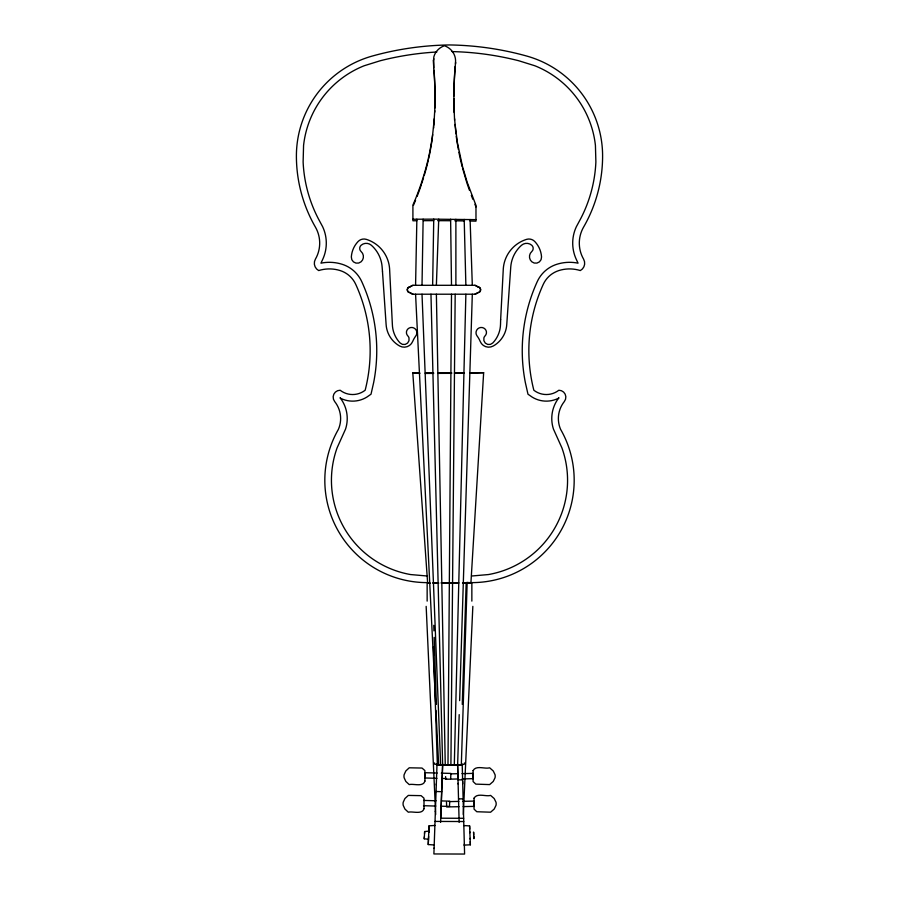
<?xml version="1.0" encoding="UTF-8"?>
<svg xmlns="http://www.w3.org/2000/svg" width="899" height="899" viewBox="0 0 899 899"><rect width="100%" height="100%" fill="white"/><g stroke="black" fill="none" stroke-linecap="round" stroke-linejoin="round"><path stroke-width="1.35" d="M451.5 294.209L447.983 765.049L450.905 765.06L455.186 294.209M434.959 101.34L434.723 112.184M422.013 285.298L423.137 219.187M432.633 285.298L433.745 219.142L475.976 219.648M415.574 285.298L416.866 219.221L433.745 219.142M434.071 664.844L437.375 765.06L461.311 765.06L467.154 582.619L471.851 582.619A102.329 102.329 0 0 0 560.594 429.34A27.273 27.273 0 0 1 564.336 401.527A6.945 6.945 0 0 0 558.852 390.245A20.351 20.351 0 0 1 533.849 390.245A159.55 159.55 0 0 1 543.266 284.342A25.588 25.588 0 0 1 558.852 270.565A35.702 35.702 0 0 1 580.316 270.565A8.271 8.271 0 0 0 583.586 259.137A32.094 32.094 0 0 1 583.586 227.11A142.548 142.548 0 0 0 602.6 155.977A103.733 103.733 0 0 0 526.724 56.053A303.075 303.075 0 0 0 449.5 44.95A303.075 303.075 0 0 0 372.276 56.053A103.733 103.733 0 0 0 296.4 155.977A142.548 142.548 0 0 0 315.414 227.11A32.094 32.094 0 0 1 315.414 259.137A8.271 8.271 0 0 0 318.684 270.565A35.702 35.702 0 0 1 340.148 270.565A25.588 25.588 0 0 1 355.734 284.342A159.55 159.55 0 0 1 365.151 390.245A20.351 20.351 0 0 1 340.148 390.245A6.945 6.945 0 0 0 334.664 401.527A27.273 27.273 0 0 1 338.406 429.34A102.329 102.329 0 0 0 427.149 582.619L427.149 601.116M434.858 108.105L434.981 98.497A399.763 382.963 3.1 0 0 434.037 70.324M465.873 294.209L454.298 765.06L457.625 765.083L457.996 779.849L462.625 779.871M457.625 765.083L459.198 714.638M459.636 700.624L472.312 294.209M436.296 785.007L437.026 763.757M435.374 811.64L436.341 783.782M441.96 783.984L442.645 763.948M440.982 811.831L441.982 783.299M436.375 285.298L438.734 219.165M434.093 848.353L435.386 811.089M434.105 848.015L433.891 853.949L464.592 854.05L464.334 844.094M440.611 822.349L440.993 811.28M424.744 776.657L424.912 772.702L437.217 773.039M434.206 844.97L428.239 844.554L428.609 836.475M428.823 831.789L428.845 831.126L424.643 831.541L424.249 838.801L428.486 839.239L429.093 825.81L434.891 825.462M429.093 825.81L428.801 832.216M450.669 778.703L450.893 773.421L441.319 773.151M428.845 831.204L428.801 832.137M428.475 839.385L428.239 844.554M434.723 110.678L433.857 125.377M424.362 836.8L424.249 838.801M424.53 833.542L424.643 831.541M469.75 372.737L483.651 372.68L469.739 373.276M462.547 582.968L470.919 582.912L483.651 372.68M455.175 66.436L454.86 70.425A399.19 382.783 9.1 0 0 453.916 94.586L453.916 100.126A397.527 381.895 14.9 0 0 454.164 112.251L454.186 112.532M434.296 118.668L432.093 139.929M433.61 128.152L433.745 126.68M470.919 582.912L466.772 582.406M432.677 134.603L432.093 138.435A70.167 2.012 -81.8 0 0 431.823 140.255L430.025 150.549A262.654 258.946 -5.7 0 1 424.171 174.192L421.721 182.014A264.755 262.789 -21.6 0 1 412.911 205.051L412.911 220.783L416.866 220.727M433.442 60.3L433.745 58.75M421.721 183.508L423.553 177.654M558.908 397.774L557.391 399.875A33.881 33.881 0 0 0 553.458 429.104L561.864 447.758A95.71 95.71 0 0 1 488.449 574.551L471.559 576.023M558.65 398.133L557.852 398.56A26.959 26.959 0 0 1 532.23 397.144L527.983 394.2L525.376 382.704A166.169 166.169 0 0 1 537.276 281.578A32.15 32.15 0 0 1 556.841 264.284A42.332 42.332 0 0 1 576.012 262.8L578.068 263.182L576.315 259.44A38.691 38.691 0 0 1 576.315 226.806L580.709 218.626A135.951 135.951 0 0 0 595.88 161.887L595.43 145.481A97.126 97.126 0 0 0 534.905 65.784L518.79 60.761A296.265 296.265 0 0 0 452.017 51.591M413.068 285.298L410.236 286.77A2.978 2.978 0 0 0 407.258 289.759L408.135 291.86L410.236 292.737A4.484 4.484 0 0 0 413.068 294.209L474.818 294.209L477.639 292.737A2.978 2.978 0 0 0 480.628 289.759L479.751 287.646L477.639 286.77A4.484 4.484 0 0 0 474.818 285.298L413.068 285.298A4.484 4.484 0 0 0 410.236 286.77L408.135 287.646L407.258 289.759A2.978 2.978 0 0 0 410.236 292.737L413.068 294.209M464.356 845.082L470.368 844.813L470.244 841.644M457.613 765.229L462.221 765.105L436.981 765.015L442.6 765.206M458.524 798.93L463.131 798.806M450.995 773.848L457.861 773.702M461.985 773.623L472.964 773.398L473.144 778.669L462.165 778.905M458.052 778.984L445.69 779.242L445.601 776.601M449.219 801.605L458.827 801.414M462.951 801.324L473.93 801.099L474.11 806.381L463.131 806.605M459.007 806.695L446.657 806.942L446.488 802.02M412.911 219.277L416.866 219.221M419.743 372.916L412.798 372.939L427.643 583.193L430.43 583.17M433.228 583.159L438.813 583.125M441.6 583.103L458.355 583.001M423.362 220.693L433.745 220.637M425.306 372.894L433.633 372.871M437.802 372.849L451.691 372.804M454.478 372.793L464.199 372.759M419.766 373.456L412.798 372.939M425.317 373.433L433.644 373.4M437.813 373.388L451.691 373.332M454.467 373.321L464.176 373.287M427.149 582.619L428.216 582.619M432.734 582.912L438.24 582.912M440.993 582.912L458.895 582.912M463.019 582.912L467.154 582.912M463.648 818.292L440.724 818.202L442.645 765.038L430.969 294.209M435.026 821.428L463.738 821.529M437.633 220.66L450.613 220.727M437.375 764.51L434.678 764.184L434.554 762.925M454.793 220.783L464.536 220.929M470.098 221.008L475.976 221.154L475.976 205.388L467.177 182.272L462.524 166.562L457.411 142.739L455.085 124.444M424.688 777.972L436.993 778.32M442.465 778.478L446.567 778.59M423.732 800.425L436.037 800.773M441.51 800.93L449.714 801.155L449.489 806.437L441.285 806.201M423.508 805.706L435.813 806.055M436.071 791.502L441.679 791.693M463.839 825.563L469.604 825.9L470.368 844.813M427.441 576.023L410.551 574.551A95.71 95.71 0 0 1 337.136 447.758L345.542 429.104A33.881 33.881 0 0 0 341.609 399.875L340.092 397.774M474.818 285.298L477.639 286.77A2.978 2.978 0 0 1 480.628 289.759L479.751 291.86L477.639 292.737A4.484 4.484 0 0 1 474.818 294.209M340.35 398.133L341.148 398.56A26.959 26.959 0 0 0 366.77 397.144L371.017 394.2L373.624 382.704A166.169 166.169 0 0 0 361.724 281.578A32.15 32.15 0 0 0 342.159 264.284A42.332 42.332 0 0 0 322.988 262.8L320.932 263.182L322.685 259.44A38.691 38.691 0 0 0 322.685 226.806L318.291 218.626A135.951 135.951 0 0 1 303.12 161.887L303.57 145.481A97.126 97.126 0 0 1 364.095 65.784L380.21 60.761A296.265 296.265 0 0 1 436.847 51.996M474.919 204.32L475.976 206.894M471.334 195.375L472.807 199.218M469.424 190.251L466.986 183.194M466.615 181.98L462.524 168.057M460.738 160.797L462.221 166.843M458.861 152.189L460.569 160.112M458.389 149.549L457.119 142.278M456.22 136.255L456.973 141.3M455.939 133.872L454.591 118.758M433.723 67.807L433.779 57.064A17.193 16.148 4.2 0 1 444.443 45.737A16.901 15.879 4.2 0 1 451.882 50.872L452.961 52.322A17.126 16.103 12.5 0 1 455.523 62.469L454.86 71.92A399.19 382.783 9.1 0 0 453.916 96.092M454.591 120.264L454.164 110.746A397.527 381.895 14.9 0 1 453.916 98.62M415.574 294.209L435.566 701.962M435.981 710.367L438.667 765.015M473.706 834.632C473.234 825.035 474.245 845.712 473.773 836.104M469.728 829.069L469.604 825.9M469.874 832.732L469.84 831.811M470.11 838.329L470.143 839.115M422.013 294.209L440.645 765.027M433.307 60.559L434.037 71.83A399.763 382.963 3.1 0 1 434.981 99.991M470.098 219.513L472.312 285.298M433.475 646.741L433.745 655.101M462.659 781.253L464.378 845.802M462.187 763.847L462.727 783.883M457.58 763.97L458.119 784.007M464.199 219.423L465.873 285.298M458.108 783.321L459.142 822.371M436.375 294.209L445.252 765.038M450.613 219.221L451.5 285.298M471.851 582.619L471.851 601.116M464.446 762.925L464.334 764.128L461.311 765.06M455.883 219.3L455.883 285.298M472.84 606.364A1630.516 5.518 -87.4 0 1 463.311 814.483M436.386 704.4A1643.158 2.023 88.1 0 1 434.172 637.38M433.959 630.884A1643.158 2.023 88.1 0 1 433.779 625.311M466.188 582.586A1643.057 1.967 -88.2 0 1 462.266 704.4M421.294 184.812A264.755 262.789 -21.6 0 1 417.091 196.409M415.574 200.23A264.755 262.789 -21.6 0 1 413.461 205.298M455.591 62.211A17.126 16.103 12.5 0 1 455.523 63.975M428.632 158.673A262.654 258.946 -5.7 0 0 430.025 152.055L431.823 141.761A70.167 2.012 -81.8 0 1 432.003 140.536M428.329 159.988A262.654 258.946 -5.7 0 1 424.171 175.687M435.689 814.483A1630.516 5.518 87.4 0 1 426.16 606.364M500.642 319.684L500.518 324.337A28.004 28.004 0 0 1 492.821 342.946A5.282 5.282 0 0 1 483.887 337.945A4.461 4.461 0 0 1 485.044 335.934A4.9 4.9 0 0 0 485.044 329.012A5.293 5.293 0 0 0 477.83 328.764A5.293 5.293 0 0 0 477.066 335.945A25.003 25.003 0 0 1 480.167 341.362A9.226 9.226 0 0 0 493.259 346.003A26.509 26.509 0 0 0 506.766 324.472L510.767 266.823A32.072 32.072 0 0 1 521.532 245.258A7.743 7.743 0 0 1 531.77 245.258A4.18 4.18 0 0 1 531.77 251.54A6.821 6.821 0 0 0 531.77 261.766A5.9 5.9 0 0 0 541.546 256.968A24.745 24.745 0 0 0 534.804 241.539A8.113 8.113 0 0 0 526.499 239.381A33.229 33.229 0 0 0 503.305 268.599L500.642 319.684M424.935 781.085C423.137 787.389 413.248 783.389 409.236 784.591L405.831 781.456L404.134 777.759A7.934 7.934 0 0 1 404.134 774.646L405.831 770.949L409.236 767.802L422.002 768.049L424.89 770.567L424.935 781.085M424.025 808.684C422.215 814.988 412.338 810.988 408.326 812.202L404.921 809.055L403.224 805.358A7.934 7.934 0 0 1 403.213 802.245L404.921 798.548L408.326 795.413L421.08 795.649L423.98 798.166L424.025 808.684M473.099 770.567L473.099 781.546L475.829 784.13L489.64 784.591L493.236 781.456L495.034 777.759A7.518 7.518 0 0 0 495.034 774.646L493.236 770.949L489.64 767.802C485.067 769.308 476.155 764.959 473.099 770.567M474.065 798.166L474.065 809.145L476.796 811.73L490.607 812.202L494.203 809.055L496.001 805.358A7.518 7.518 0 0 0 496.001 802.245L494.203 798.548L490.607 795.413C486.033 796.907 477.122 792.558 474.065 798.166M382.491 271.622L382.12 266.823A32.072 32.072 0 0 0 371.354 245.258A7.743 7.743 0 0 0 361.117 245.258A4.18 4.18 0 0 0 361.117 251.54A6.821 6.821 0 0 1 361.117 261.766A5.9 5.9 0 0 1 351.329 256.968A24.745 24.745 0 0 1 358.072 241.539A8.113 8.113 0 0 1 366.387 239.381A33.229 33.229 0 0 1 389.582 268.599L392.357 324.337A28.004 28.004 0 0 0 400.066 342.946A5.282 5.282 0 0 0 409 337.945A4.461 4.461 0 0 0 407.843 335.934A4.9 4.9 0 0 1 407.843 329.012A5.293 5.293 0 0 1 415.057 328.764A5.293 5.293 0 0 1 415.81 335.945A25.003 25.003 0 0 0 412.72 341.362A9.226 9.226 0 0 1 399.628 346.003A26.509 26.509 0 0 1 386.109 324.472L382.491 271.622"/></g></svg>
